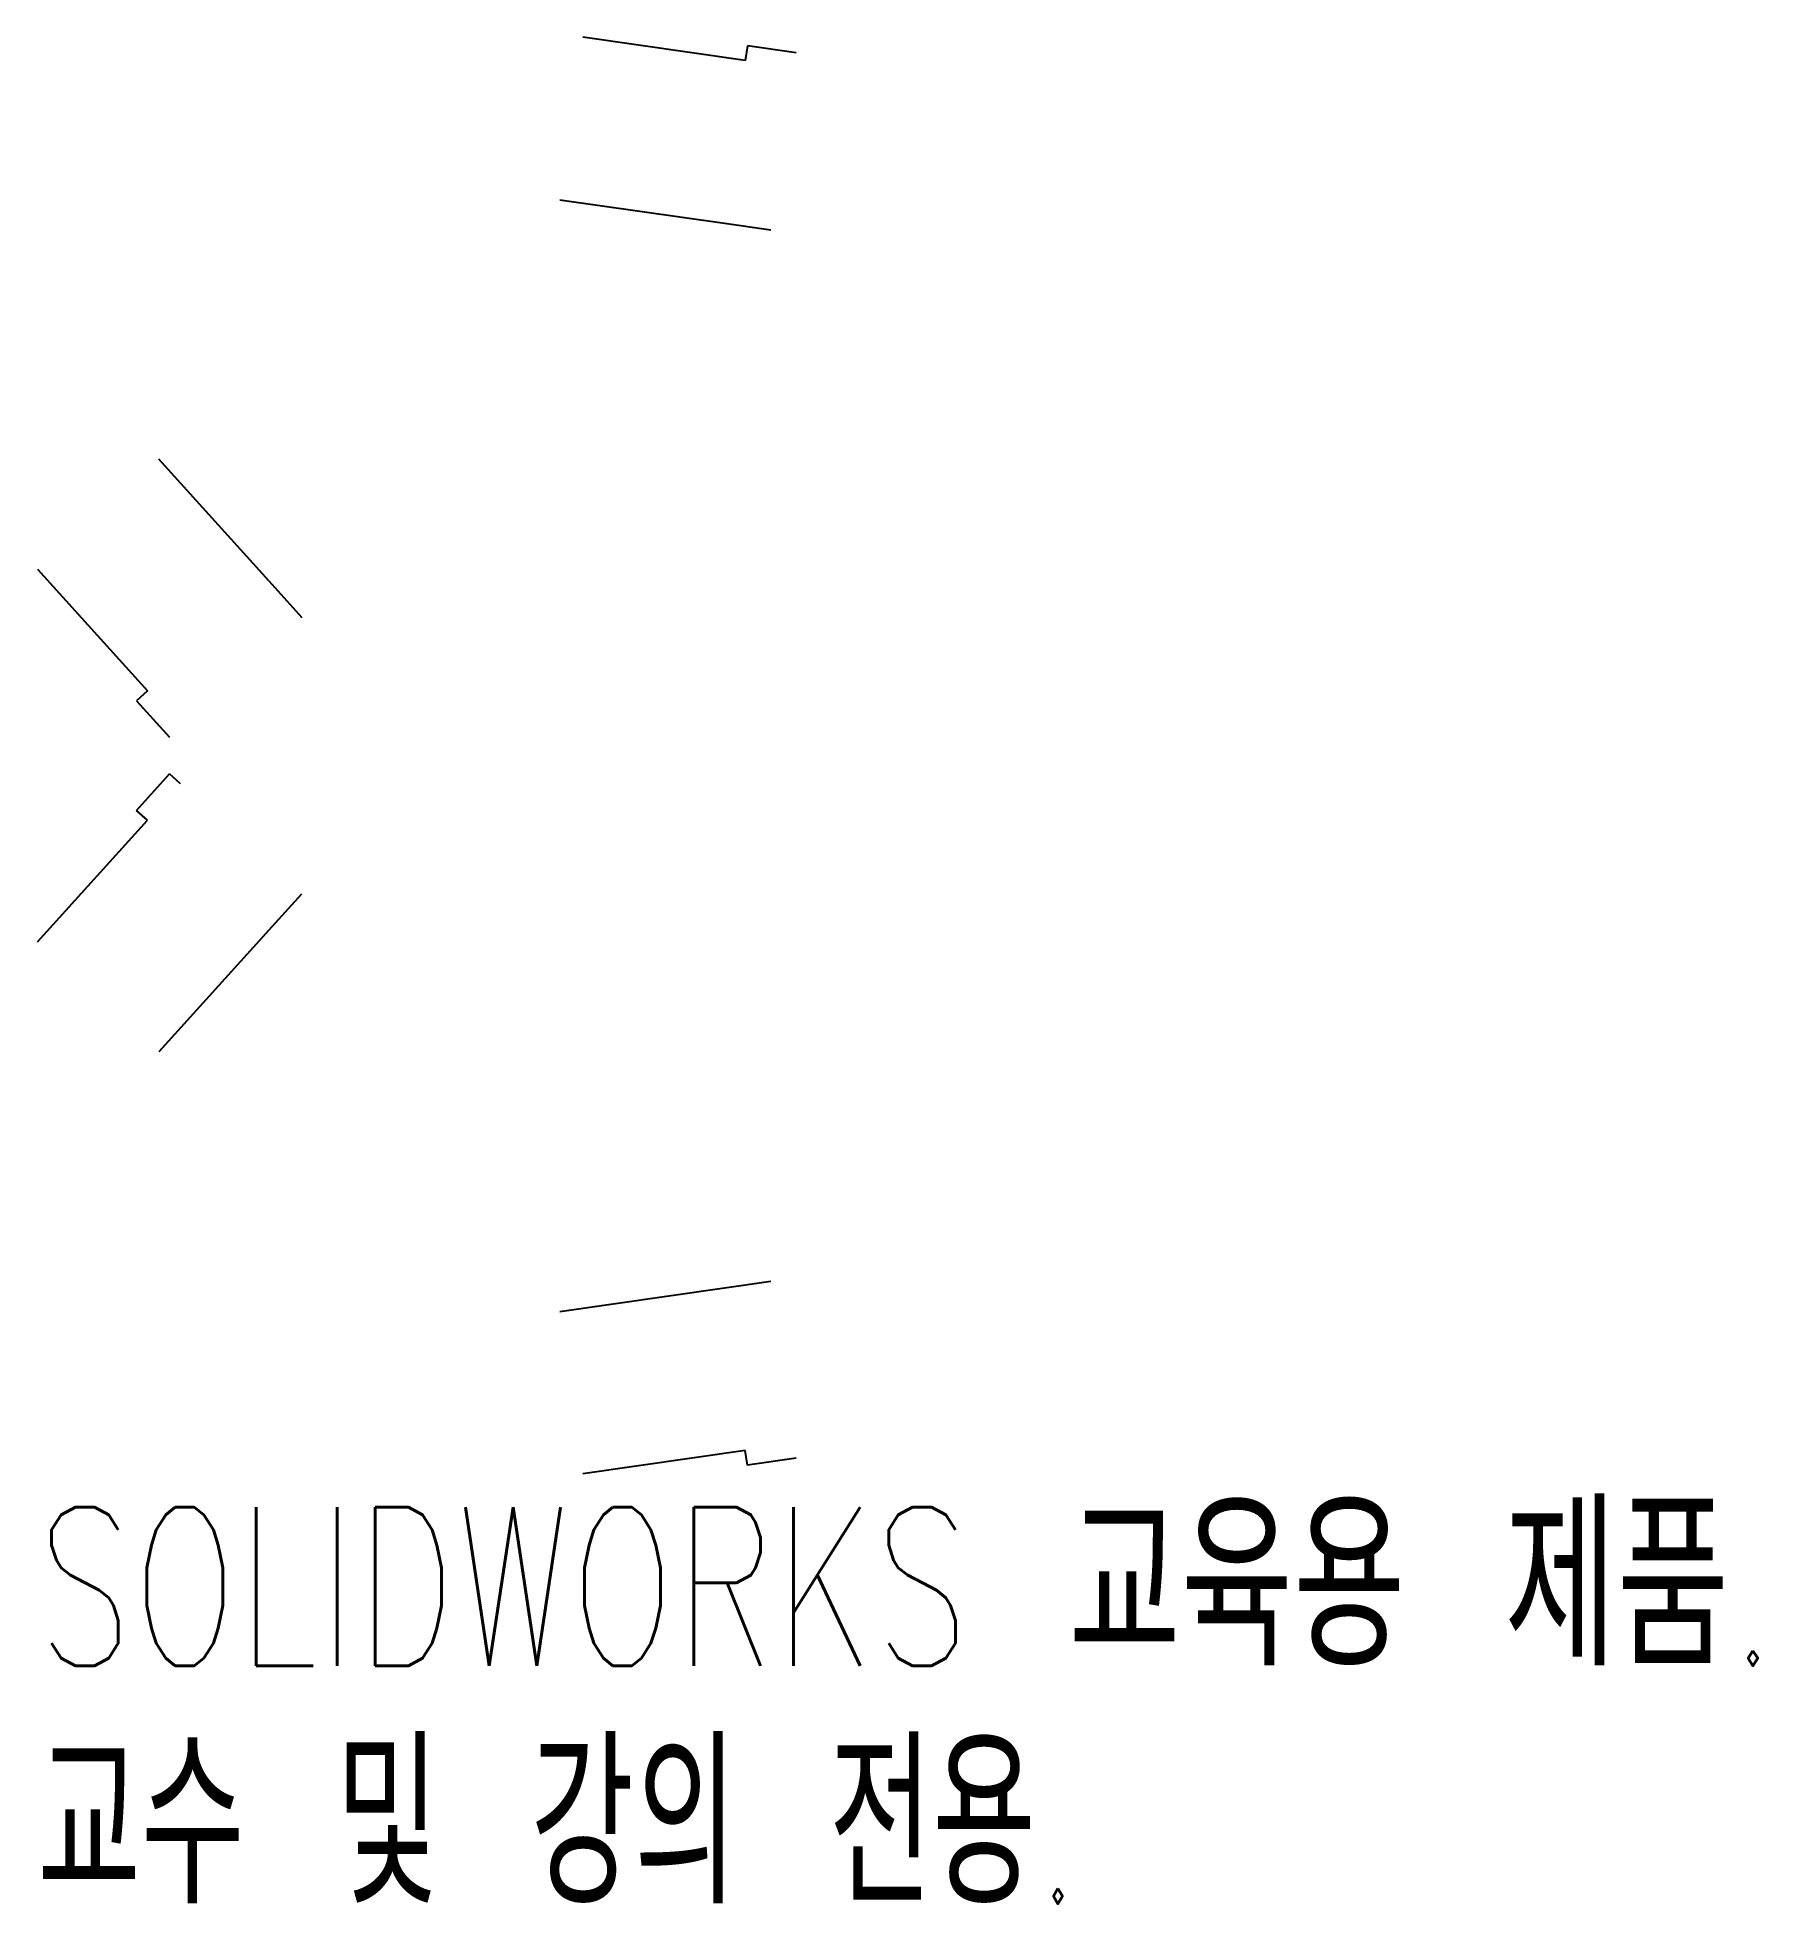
# Model space of a CAD drawing. Header units: millimetres. Extents: x -38.7 to 13.7, y -35 to 21.9.
import ezdxf

# ---------------------------------------------------------------- set-up
doc = ezdxf.new("R2010")
doc.units = ezdxf.units.MM
doc.styles.add('SLDTEXTSTYLE0', font='TXT', dxfattribs={"width": 0.7, "bigfont": 'bigfont'})
doc.styles.add('SLDTEXTSTYLE1', font='TXT', dxfattribs={"width": 0.645455, "bigfont": 'bigfont'})

msp = doc.modelspace()

# ---------------------------------------------------------------- linework, layer by layer
at = {"color": 7, "linetype": 'Continuous'}
for p, q in [((-17.131, 21.187), (-22.08, 21.896)), ((-17.067, 21.633), (-17.131, 21.187)), ((-15.582, 21.42), (-17.067, 21.633)), ((-22.789, 16.946), (-17.839, 16.238)), ((-17.839, 16.238), (-16.354, 16.025)), ((-31.652, 5.326), (-35.006, 9.034)), ((-38.714, 5.68), (-35.36, 1.972)), ((-31.652, 5.326), (-30.646, 4.214)), ((-35.36, 1.972), (-35.694, 1.67)), ((-35.694, 1.67), (-34.688, 0.557)), ((-35.694, -1.67), (-34.688, -0.557)), ((-34.354, -0.859), (-34.688, -0.557)), ((-35.36, -1.972), (-35.694, -1.67)), ((-38.714, -5.68), (-35.36, -1.972)), ((-31.652, -5.326), (-30.646, -4.214)), ((-31.652, -5.326), (-35.006, -9.034)), ((-22.789, -16.946), (-17.839, -16.238)), ((-17.839, -16.238), (-16.354, -16.025)), ((-17.131, -21.187), (-22.08, -21.896)), ((-17.067, -21.633), (-17.131, -21.187)), ((-15.582, -21.42), (-17.067, -21.633))]:
    msp.add_line(p, q, dxfattribs=at)

# ---------------------------------------------------------------- texts
at = {"color": 7, "linetype": 'Continuous', "char_height": 4.83362, "attachment_point": 1}
for s, insert, style in [('SOLIDWORKS 교육용 제품.', (-38.714, -22.915), 'SLDTEXTSTYLE0'), ('교수 및 강의 전용.', (-38.714, -30.166), 'SLDTEXTSTYLE1')]:
    msp.add_mtext(s, dxfattribs=dict(at, insert=insert, style=style))

doc.saveas('drawing.dxf')
